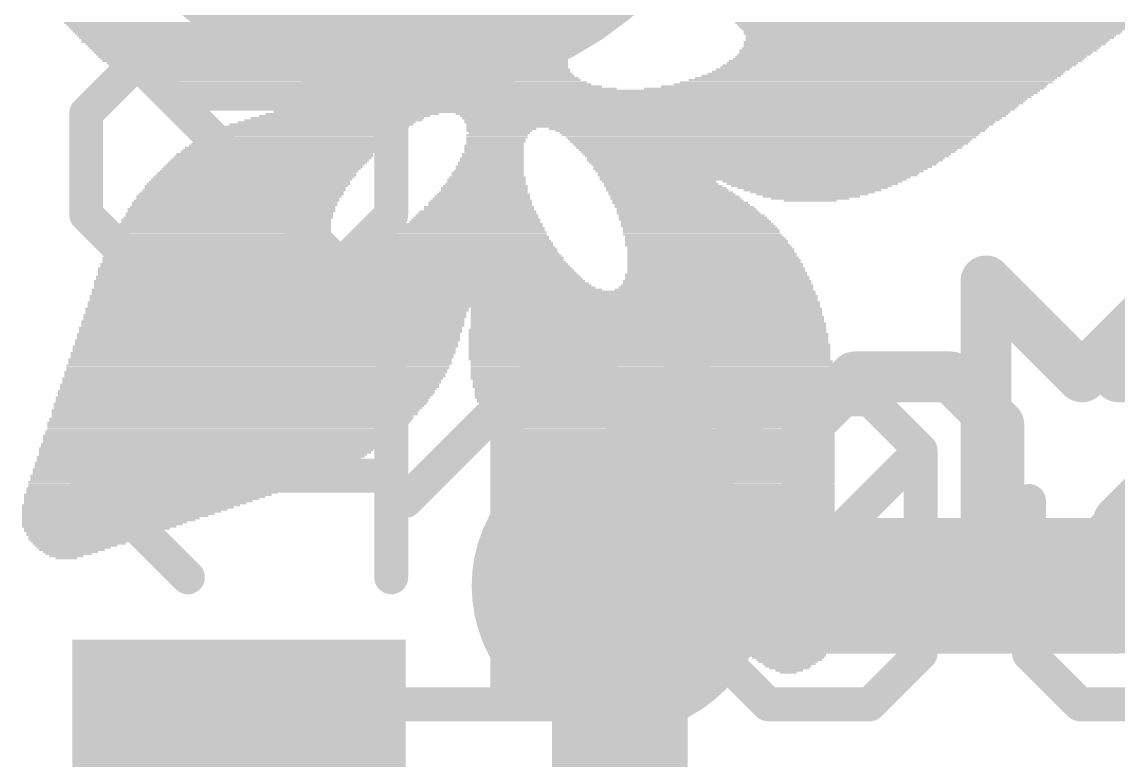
# Model space of a CAD drawing. Extents: x -2.3 to 25.5, y -0.1 to 17.9.
# Drawn here: x 4.937 to 8.226, y 13.472 to 15.688 of the extents above; entities that cross this region are included whole.
import ezdxf

# ---------------------------------------------------------------- set-up
doc = ezdxf.new("R2010")
doc.units = 0
for name, color, linetype in [('1', 12, 'CONTINUOUS'), ('16', 5, 'CONTINUOUS'), ('18', 110, 'CONTINUOUS'), ('21', 40, 'CONTINUOUS'), ('22', 6, 'CONTINUOUS'), ('27', 4, 'CONTINUOUS')]:
    doc.layers.add(name, color=color, linetype=linetype)

# ---------------------------------------------------------------- blocks, each defined once
blk = doc.blocks.new('RECT')
blk.add_solid([(-0.5, -0.5), (0.5, -0.5), (-0.5, 0.5), (0.5, 0.5)])
blk = doc.blocks.new('ROUNDV')
at = {"const_width": 0.5}
blk.add_lwpolyline([(0, -0.25, 1), (0, 0.25, 1), (0, -0.25)], format="xyb", dxfattribs=at)

msp = doc.modelspace()

# ---------------------------------------------------------------- linework, layer by layer
at = {"layer": '1'}
for points, const_width in [([(8.9891, 14.7574), (8.2271, 13.9954)], 0.4064), ([(7.178, 12.192), (9.21, 14.224)], 0.254), ([(8.2271, 13.9954), (6.731, 13.9954)], 0.4064)]:
    msp.add_lwpolyline(points, dxfattribs=dict(at, const_width=const_width))
at = {"layer": '1', "const_width": 0.2032}
for points in [[(6.731, 14.097, 1), (6.731, 13.8938)], [(8.2271, 13.8938, 1), (8.2271, 14.097)], [(8.1552, 14.0672, 1), (8.2989, 13.9236)]]:
    msp.add_lwpolyline(points, format="xyb", dxfattribs=at)
at = {"layer": '16', "const_width": 0.4064}
msp.add_lwpolyline([(6.731, 13.9954), (6.731, 12.192)], dxfattribs=at)
at = {"layer": '16', "const_width": 0.2032}
msp.add_lwpolyline([(6.8326, 13.9954, 1), (6.6294, 13.9954)], format="xyb", dxfattribs=at)
at = {"layer": '21', "const_width": 0.0762}
for points in [[(7.8565, 14.9375, 1), (7.8026, 14.8836)], [(7.8676, 14.9105, 1), (7.7914, 14.9105)], [(8.0907, 14.6494, 1), (8.1446, 14.5955)], [(8.0907, 14.5955, 1), (8.1446, 14.6494)], [(7.7914, 14.0462, 1), (7.8676, 14.0462)]]:
    msp.add_lwpolyline(points, format="xyb", dxfattribs=at)
at = {"layer": '21', "const_width": 0.1524}
for points in [[(7.8295, 14.0462), (7.8295, 14.9105)], [(7.8295, 14.9105), (8.1176, 14.6224)], [(8.1176, 14.6224), (8.4058, 14.9105)]]:
    msp.add_lwpolyline(points, dxfattribs=at)
at = {"layer": '22'}
for points, const_width in [([(6.096, 15.612, 1), (6.096, 17.408, 1), (6.096, 15.612)], 0.3048), ([(6.5006, 14.6605, 1), (6.5006, 14.5843)], 0.0762), ([(6.6716, 14.6494, 1), (6.6177, 14.5955)], 0.0762), ([(6.6446, 14.5843, 1), (6.6446, 14.6605)], 0.0762), ([(6.9708, 14.6224, 1), (6.8946, 14.6224)], 0.0762), ([(7.4361, 14.6605, 1), (7.4361, 14.5843)], 0.0762), ([(7.463, 14.5955, 1), (7.4091, 14.6494)], 0.0762), ([(7.7511, 14.6494, 1), (7.6973, 14.5955)], 0.0762), ([(7.7242, 14.5843, 1), (7.7242, 14.6605)], 0.0762), ([(8.2275, 14.6605, 1), (8.2275, 14.5843)], 0.0762), ([(7.3301, 14.4784, 1), (7.2539, 14.4784)], 0.0762), ([(7.2651, 14.5053, 1), (7.319, 14.4514)], 0.0762), ([(7.9064, 14.4784, 1), (7.8302, 14.4784)], 0.0762), ([(7.8413, 14.4514, 1), (7.8952, 14.5053)], 0.0762), ([(6.9058, 14.3074, 1), (6.9597, 14.3613)], 0.0762), ([(7.319, 14.2172, 1), (7.2651, 14.1633)], 0.0762), ([(7.8952, 14.1633, 1), (7.8413, 14.2172)], 0.0762), ([(8.2545, 14.2172, 1), (8.2006, 14.1633)], 0.0762), ([(8.2006, 14.2172, 1), (8.2545, 14.1633)], 0.0762), ([(7.2539, 14.1903, 1), (7.3301, 14.1903)], 0.0762), ([(7.8302, 14.1903, 1), (7.9064, 14.1903)], 0.0762), ([(7.4361, 14.0843, 1), (7.4361, 14.0081)], 0.0762), ([(7.4091, 14.0193, 1), (7.463, 14.0731)], 0.0762), ([(7.6973, 14.0731, 1), (7.7511, 14.0193)], 0.0762), ([(7.7242, 14.0081, 1), (7.7242, 14.0843)], 0.0762), ([(6.8946, 14.0462, 1), (6.9708, 14.0462)], 0.0762)]:
    msp.add_lwpolyline(points, format="xyb", dxfattribs=dict(at, const_width=const_width))
at = {"layer": '22', "const_width": 0.1524}
for points in [[(6.6446, 14.6224), (6.5006, 14.6224)], [(6.9327, 14.3343), (6.6446, 14.6224)], [(6.9327, 14.0462), (6.9327, 14.6224)], [(7.292, 14.4784), (7.4361, 14.6224)], [(7.4361, 14.6224), (7.7242, 14.6224)], [(7.7242, 14.6224), (7.8683, 14.4784)], [(8.6597, 14.6224), (8.2275, 14.6224)], [(7.292, 14.1903), (7.292, 14.4784)], [(7.8683, 14.4784), (7.8683, 14.1903)], [(8.2275, 14.1903), (8.3716, 14.3343)], [(7.4361, 14.0462), (7.292, 14.1903)], [(7.8683, 14.1903), (7.7242, 14.0462)], [(8.3716, 14.0462), (8.2275, 14.1903)], [(7.7242, 14.0462), (7.4361, 14.0462)]]:
    msp.add_lwpolyline(points, dxfattribs=at)
at = {"layer": '27', "const_width": 0.1016}
for points in [[(5.13, 15.4139), (5.2826, 15.5664)], [(5.2826, 15.5664), (5.8927, 15.5664)], [(5.8927, 14.9563), (5.2826, 15.5664)], [(5.8927, 15.5664), (6.0452, 15.4139)], [(5.13, 15.1088), (5.13, 15.4139)], [(6.0452, 15.4139), (6.0452, 15.1088)], [(5.2826, 14.9563), (5.13, 15.1088)], [(6.0452, 15.1088), (5.8927, 14.9563)], [(5.8927, 14.9563), (5.2826, 14.9563)], [(6.0452, 14.0208), (6.0452, 14.6309)], [(6.0877, 14.2499), (6.3928, 14.555)], [(6.3928, 14.555), (6.3928, 13.6398)], [(7.0232, 14.4024), (7.1758, 14.555)], [(7.1758, 14.555), (7.4808, 14.555)], [(7.4808, 14.555), (7.6334, 14.4024)], [(7.0232, 13.7923), (7.0232, 14.4024)], [(7.0232, 13.7923), (7.6334, 14.4024)], [(7.6334, 14.4024), (7.6334, 13.7923)], [(5.4351, 14.0208), (5.13, 14.3259)], [(5.13, 14.3259), (6.0452, 14.3259)], [(7.9588, 14.2499), (7.9588, 13.7923)], [(7.1758, 13.6398), (7.0232, 13.7923)], [(7.6334, 13.7923), (7.4808, 13.6398)], [(7.9588, 13.7923), (8.1113, 13.6398)], [(6.0877, 13.6398), (6.6978, 13.6398)], [(7.4808, 13.6398), (7.1758, 13.6398)], [(8.1113, 13.6398), (8.5689, 13.6398)]]:
    msp.add_lwpolyline(points, dxfattribs=at)
at = {"layer": '27', "const_width": 0.0508}
for points in [[(5.2826, 15.5918, 1), (5.2826, 15.541)], [(5.3005, 15.5844, 1), (5.2646, 15.5485)], [(5.3005, 15.5485, 1), (5.2646, 15.5844)], [(5.9106, 15.5844, 1), (5.8747, 15.5485)], [(5.8927, 15.541, 1), (5.8927, 15.5918)], [(5.1554, 15.4139, 1), (5.1046, 15.4139)], [(6.0706, 15.4139, 1), (6.0198, 15.4139)], [(5.1121, 15.4319, 1), (5.148, 15.3959)], [(6.0272, 15.3959, 1), (6.0632, 15.4319)], [(5.1046, 15.1088, 1), (5.1554, 15.1088)], [(5.148, 15.1268, 1), (5.1121, 15.0909)], [(6.0198, 15.1088, 1), (6.0706, 15.1088)], [(6.0632, 15.0909, 1), (6.0272, 15.1268)], [(5.2826, 14.9817, 1), (5.2826, 14.9309)], [(5.2646, 14.9384, 1), (5.3005, 14.9743)], [(5.8747, 14.9743, 1), (5.9106, 14.9384)], [(5.8747, 14.9384, 1), (5.9106, 14.9743)], [(5.8927, 14.9309, 1), (5.8927, 14.9817)], [(6.0706, 14.6309, 1), (6.0198, 14.6309)], [(6.4182, 14.555, 1), (6.3674, 14.555)], [(6.4107, 14.537, 1), (6.3748, 14.5729)], [(7.1758, 14.5804, 1), (7.1758, 14.5296)], [(7.1937, 14.537, 1), (7.1578, 14.5729)], [(7.4988, 14.5729, 1), (7.4629, 14.537)], [(7.4808, 14.5296, 1), (7.4808, 14.5804)], [(7.0486, 14.4024, 1), (6.9978, 14.4024)], [(7.0053, 14.4204, 1), (7.0412, 14.3845)], [(7.6588, 14.4024, 1), (7.608, 14.4024)], [(7.6513, 14.3845, 1), (7.6154, 14.4204)], [(7.6154, 14.3845, 1), (7.6513, 14.4204)], [(5.13, 14.3513, 1), (5.13, 14.3005)], [(5.148, 14.3438, 1), (5.1121, 14.3079)], [(6.0452, 14.3005, 1), (6.0452, 14.3513)], [(6.0698, 14.2679, 1), (6.1057, 14.232)], [(7.9842, 14.2499, 1), (7.9334, 14.2499)], [(5.4171, 14.0028, 1), (5.453, 14.0388)], [(6.0198, 14.0208, 1), (6.0706, 14.0208)], [(6.9978, 13.7923, 1), (7.0486, 13.7923)], [(7.0412, 13.8103, 1), (7.0053, 13.7744)], [(7.0053, 13.8103, 1), (7.0412, 13.7744)], [(7.608, 13.7923, 1), (7.6588, 13.7923)], [(7.6513, 13.7744, 1), (7.6154, 13.8103)], [(7.9767, 13.8103, 1), (7.9408, 13.7744)], [(7.9334, 13.7923, 1), (7.9842, 13.7923)], [(6.0877, 13.6652, 1), (6.0877, 13.6144)], [(6.6978, 13.6144, 1), (6.6978, 13.6652)], [(7.1758, 13.6652, 1), (7.1758, 13.6144)], [(7.1578, 13.6218, 1), (7.1937, 13.6578)], [(7.4629, 13.6578, 1), (7.4988, 13.6218)], [(7.4808, 13.6144, 1), (7.4808, 13.6652)], [(8.1113, 13.6652, 1), (8.1113, 13.6144)], [(8.0933, 13.6218, 1), (8.1292, 13.6578)], [(6.3674, 13.6398, 1), (6.4182, 13.6398)]]:
    msp.add_lwpolyline(points, format="xyb", dxfattribs=at)

# ---------------------------------------------------------------- block references
at = {"layer": '1', "xscale": 1.075, "rotation": 270}
msp.add_blockref('RECT', (5.588, 13.296), dxfattribs=at)
at = {"layer": '18', "xscale": 0.889, "yscale": 0.889}
msp.add_blockref('ROUNDV', (6.731, 13.9954), dxfattribs=at)
msp.add_blockref('ROUNDV', (6.731, 13.9954), dxfattribs=at)
at = {"layer": '21'}
for p, xscale, yscale in [((5.461, 15.6845), 0.7938, 0.0064), ((5.4706, 15.6782), 0.8001, 0.0063), ((5.4769, 15.6718), 0.8001, 0.0064), ((5.4864, 15.6654), 0.8064, 0.0063), ((5.4959, 15.6591), 0.8128, 0.0064), ((5.5023, 15.6528), 0.8128, 0.0063), ((6.4643, 15.6845), 0.5016, 0.0064), ((6.4516, 15.6718), 0.4636, 0.0064), ((6.458, 15.6782), 0.4763, 0.0063), ((6.4453, 15.6654), 0.4381, 0.0063), ((6.4421, 15.6591), 0.4318, 0.0064), ((6.4358, 15.6528), 0.4191, 0.0063), ((7.674, 15.6845), 1.1938, 0.0064), ((7.674, 15.6782), 1.1811, 0.0063), ((7.674, 15.6718), 1.1684, 0.0064), ((7.6708, 15.6654), 1.1494, 0.0063), ((7.6708, 15.6591), 1.1366, 0.0064), ((7.6677, 15.6528), 1.1303, 0.0063), ((5.5118, 15.6464), 0.8192, 0.0064), ((5.5213, 15.6401), 0.8255, 0.0063), ((5.5372, 15.6274), 0.8446, 0.0063), ((5.5309, 15.6337), 0.8319, 0.0064), ((5.5499, 15.621), 0.8446, 0.0064), ((6.4294, 15.6464), 0.4064, 0.0064), ((6.4262, 15.6401), 0.4, 0.0063), ((6.4167, 15.6274), 0.381, 0.0063), ((6.4135, 15.621), 0.3746, 0.0064), ((6.4199, 15.6337), 0.3873, 0.0064), ((7.6486, 15.6274), 1.0922, 0.0063), ((7.6454, 15.621), 1.0858, 0.0064), ((7.6613, 15.6401), 1.1049, 0.0063), ((7.6549, 15.6337), 1.0922, 0.0064), ((7.6645, 15.6464), 1.1113, 0.0064), ((5.5626, 15.6147), 0.8572, 0.0063), ((5.5721, 15.6083), 0.8636, 0.0064), ((5.5849, 15.602), 0.8763, 0.0063), ((5.5975, 15.5956), 0.889, 0.0064), ((5.6166, 15.5893), 0.9144, 0.0063), ((6.3849, 15.5893), 0.3937, 0.0063), ((6.3944, 15.5956), 0.3747, 0.0064), ((6.4008, 15.602), 0.3746, 0.0063), ((6.4072, 15.6147), 0.3747, 0.0063), ((6.404, 15.6083), 0.3683, 0.0064), ((7.6137, 15.5893), 1.0605, 0.0063), ((7.62, 15.5956), 1.0604, 0.0064), ((7.6264, 15.602), 1.0731, 0.0063), ((7.6327, 15.6083), 1.0732, 0.0064), ((7.6391, 15.6147), 1.0731, 0.0063), ((5.6356, 15.5829), 0.9398, 0.0064), ((5.8738, 15.5766), 1.4033, 0.0063), ((5.8769, 15.5702), 1.397, 0.0064), ((5.8833, 15.5639), 1.3843, 0.0063), ((5.8864, 15.5575), 1.3779, 0.0064), ((6.3722, 15.5829), 0.4064, 0.0064), ((7.5692, 15.5575), 1.0604, 0.0064), ((7.5788, 15.5639), 1.0541, 0.0063), ((7.5883, 15.5702), 1.0605, 0.0064), ((7.5978, 15.5766), 1.0541, 0.0063), ((7.6042, 15.5829), 1.0541, 0.0064), ((5.8896, 15.5512), 1.3716, 0.0063), ((5.896, 15.5448), 1.3716, 0.0064), ((5.9024, 15.5385), 1.3589, 0.0063), ((5.9087, 15.5321), 1.3589, 0.0064), ((5.9182, 15.5258), 1.3526, 0.0063), ((7.5152, 15.5258), 1.0795, 0.0063), ((7.5279, 15.5321), 1.0668, 0.0064), ((7.5375, 15.5385), 1.0605, 0.0063), ((7.5502, 15.5448), 1.0605, 0.0064), ((7.5597, 15.5512), 1.0541, 0.0063), ((5.9278, 15.5194), 1.3589, 0.0064), ((5.9373, 15.5131), 1.3525, 0.0063), ((5.95, 15.5067), 1.3653, 0.0064), ((5.9627, 15.5004), 1.3653, 0.0063), ((5.9849, 15.494), 1.3843, 0.0064), ((7.4327, 15.494), 1.1557, 0.0064), ((7.4549, 15.5004), 1.124, 0.0063), ((7.4708, 15.5067), 1.1176, 0.0064), ((7.4867, 15.5131), 1.0985, 0.0063), ((7.4994, 15.5194), 1.0859, 0.0064), ((6.0103, 15.4877), 1.4224, 0.0063), ((6.6548, 15.4813), 2.6734, 0.0064), ((6.6548, 15.475), 2.6606, 0.0063), ((6.658, 15.4686), 2.6289, 0.0064), ((6.6612, 15.4623), 2.6099, 0.0063), ((6.6612, 15.4559), 2.5845, 0.0064), ((7.4041, 15.4877), 1.2002, 0.0063), ((6.6675, 15.4496), 2.559, 0.0063), ((6.6739, 15.4432), 2.5337, 0.0064), ((6.6771, 15.4369), 2.5019, 0.0063), ((6.6866, 15.4305), 2.4701, 0.0064), ((6.7025, 15.4242), 2.4257, 0.0063), ((5.8706, 15.3924), 0.5334, 0.0064), ((5.8833, 15.3988), 0.5207, 0.0063), ((5.9055, 15.4051), 0.5144, 0.0064), ((5.9278, 15.4115), 0.5207, 0.0063), ((6.7977, 15.4178), 2.2098, 0.0064), ((7.0676, 15.4115), 1.6573, 0.0063), ((7.0708, 15.4051), 1.6383, 0.0064), ((7.0676, 15.3988), 1.6193, 0.0063), ((7.0676, 15.3924), 1.6065, 0.0064), ((5.7976, 15.3607), 0.5651, 0.0063), ((5.8071, 15.367), 0.5588, 0.0064), ((5.823, 15.3734), 0.5525, 0.0063), ((5.8357, 15.3797), 0.5525, 0.0064), ((5.8515, 15.3861), 0.5334, 0.0063), ((7.0612, 15.3861), 1.5938, 0.0063), ((7.0612, 15.3797), 1.5812, 0.0064), ((7.0549, 15.3734), 1.5685, 0.0063), ((6.3754, 15.367), 0.2096, 0.0064), ((6.3691, 15.3607), 0.1969, 0.0063), ((7.1755, 15.367), 1.3144, 0.0064), ((7.1819, 15.3607), 1.2891, 0.0063), ((5.7468, 15.3289), 0.5779, 0.0064), ((5.7531, 15.3353), 0.5778, 0.0063), ((5.7658, 15.3416), 0.5778, 0.0064), ((5.7754, 15.348), 0.5715, 0.0063), ((5.7849, 15.3543), 0.5651, 0.0064), ((6.3627, 15.348), 0.1842, 0.0063), ((6.3627, 15.3416), 0.1842, 0.0064), ((6.3595, 15.3353), 0.1778, 0.0063), ((6.3595, 15.3289), 0.1778, 0.0064), ((6.3691, 15.3543), 0.1841, 0.0064), ((7.1819, 15.3543), 1.2637, 0.0064), ((7.1819, 15.348), 1.2509, 0.0063), ((7.1851, 15.3416), 1.2319, 0.0064), ((7.1819, 15.3353), 1.2129, 0.0063), ((7.1819, 15.3289), 1.2001, 0.0064), ((5.6959, 15.2908), 0.5905, 0.0064), ((5.7087, 15.2972), 0.5905, 0.0063), ((5.7118, 15.3035), 0.5842, 0.0064), ((5.7214, 15.3099), 0.5905, 0.0063), ((5.7309, 15.3162), 0.5842, 0.0064), ((5.7372, 15.3226), 0.5842, 0.0063), ((6.35, 15.2908), 0.1842, 0.0064), ((6.3532, 15.3162), 0.1778, 0.0064), ((6.3532, 15.3099), 0.1778, 0.0063), ((6.3532, 15.3035), 0.1778, 0.0064), ((6.3532, 15.2972), 0.1778, 0.0063), ((6.3563, 15.3226), 0.1715, 0.0063), ((7.1819, 15.3226), 1.1875, 0.0063), ((7.1787, 15.3162), 1.1684, 0.0064), ((7.1787, 15.3099), 1.1557, 0.0063), ((7.1755, 15.3035), 1.1366, 0.0064), ((7.1755, 15.2972), 1.124, 0.0063), ((7.1724, 15.2908), 1.1049, 0.0064), ((5.6673, 15.2591), 0.5969, 0.0063), ((5.6738, 15.2654), 0.5969, 0.0064), ((5.6801, 15.2718), 0.5969, 0.0063), ((5.6865, 15.2781), 0.5969, 0.0064), ((5.6928, 15.2845), 0.5969, 0.0063), ((6.3437, 15.2654), 0.1969, 0.0064), ((6.3437, 15.2591), 0.1969, 0.0063), ((6.3468, 15.2781), 0.1905, 0.0064), ((6.3468, 15.2718), 0.1905, 0.0063), ((6.35, 15.2845), 0.1842, 0.0063), ((7.1723, 15.2845), 1.0922, 0.0063), ((7.1692, 15.2781), 1.0731, 0.0064), ((7.166, 15.2718), 1.0668, 0.0063), ((7.1628, 15.2654), 1.0478, 0.0064), ((7.1628, 15.2591), 1.035, 0.0063), ((5.6388, 15.2273), 0.6032, 0.0064), ((5.642, 15.2337), 0.5969, 0.0063), ((5.6484, 15.24), 0.5969, 0.0064), ((5.6547, 15.2464), 0.5969, 0.0063), ((5.6611, 15.2527), 0.5969, 0.0064), ((6.3342, 15.2337), 0.2159, 0.0063), ((6.3342, 15.2273), 0.2159, 0.0064), ((6.3373, 15.24), 0.2096, 0.0064), ((6.3405, 15.2527), 0.2032, 0.0064), ((6.3405, 15.2464), 0.2032, 0.0063), ((7.1596, 15.2527), 1.016, 0.0064), ((7.1533, 15.2464), 1.0033, 0.0063), ((7.1501, 15.24), 0.9842, 0.0064), ((7.1469, 15.2337), 0.9652, 0.0063), ((7.1438, 15.2273), 0.9589, 0.0064), ((5.6102, 15.1956), 0.6096, 0.0063), ((5.6166, 15.2019), 0.6096, 0.0064), ((5.6198, 15.2083), 0.6033, 0.0063), ((5.6261, 15.2146), 0.6032, 0.0064), ((5.6325, 15.221), 0.6033, 0.0063), ((6.3278, 15.1956), 0.254, 0.0063), ((6.3277, 15.2019), 0.2413, 0.0064), ((6.331, 15.2146), 0.2349, 0.0064), ((6.331, 15.2083), 0.2349, 0.0063), ((6.3341, 15.221), 0.2286, 0.0063), ((7.1374, 15.221), 0.9334, 0.0063), ((7.1311, 15.2146), 0.9207, 0.0064), ((6.8485, 15.2083), 0.3429, 0.0063), ((6.8548, 15.2019), 0.3429, 0.0064), ((6.8612, 15.1956), 0.3556, 0.0063), ((7.3089, 15.2083), 0.5397, 0.0063), ((7.3089, 15.2019), 0.5143, 0.0064), ((7.3057, 15.1956), 0.4826, 0.0063), ((5.588, 15.1638), 0.616, 0.0064), ((5.5944, 15.1702), 0.6159, 0.0063), ((5.5975, 15.1765), 0.6096, 0.0064), ((5.6039, 15.1829), 0.6096, 0.0063), ((5.6071, 15.1892), 0.6033, 0.0064), ((6.3182, 15.1638), 0.2857, 0.0064), ((6.3214, 15.1702), 0.2794, 0.0063), ((6.3215, 15.1765), 0.2667, 0.0064), ((6.3246, 15.1892), 0.2604, 0.0064), ((6.3246, 15.1829), 0.2604, 0.0063), ((6.8707, 15.1892), 0.362, 0.0064), ((6.8739, 15.1829), 0.3683, 0.0063), ((6.8834, 15.1765), 0.3746, 0.0064), ((6.8866, 15.1702), 0.381, 0.0063), ((6.8961, 15.1638), 0.3874, 0.0064), ((7.3089, 15.1892), 0.4509, 0.0064), ((7.3089, 15.1829), 0.4127, 0.0063), ((7.3089, 15.1765), 0.3747, 0.0064), ((7.3089, 15.1702), 0.3365, 0.0063), ((7.3056, 15.1638), 0.2921, 0.0064), ((5.569, 15.1321), 0.6159, 0.0063), ((5.5753, 15.1448), 0.616, 0.0063), ((5.5753, 15.1384), 0.616, 0.0064), ((5.5817, 15.1511), 0.6159, 0.0064), ((5.5848, 15.1575), 0.6096, 0.0063), ((6.3087, 15.1321), 0.3302, 0.0063), ((6.3119, 15.1448), 0.3112, 0.0063), ((6.3119, 15.1384), 0.3112, 0.0064), ((6.3151, 15.1511), 0.3048, 0.0064), ((6.3151, 15.1575), 0.2921, 0.0063), ((6.8993, 15.1575), 0.3937, 0.0063), ((6.9057, 15.1511), 0.3937, 0.0064), ((6.912, 15.1448), 0.4064, 0.0063), ((6.9183, 15.1384), 0.4064, 0.0064), ((6.9247, 15.1321), 0.4191, 0.0063), ((7.3025, 15.1575), 0.235, 0.0063), ((7.3025, 15.1511), 0.1588, 0.0064), ((5.5499, 15.094), 0.6286, 0.0063), ((5.5563, 15.1003), 0.6287, 0.0064), ((5.5595, 15.113), 0.6223, 0.0064), ((5.5595, 15.1067), 0.6223, 0.0063), ((5.5658, 15.1257), 0.6223, 0.0064), ((5.5658, 15.1194), 0.6223, 0.0063), ((6.2992, 15.094), 0.3874, 0.0063), ((6.2992, 15.1003), 0.3746, 0.0064), ((6.3024, 15.1067), 0.3683, 0.0063), ((6.3024, 15.113), 0.3556, 0.0064), ((6.3056, 15.1194), 0.3493, 0.0063), ((6.3087, 15.1257), 0.3302, 0.0064), ((6.931, 15.1257), 0.4191, 0.0064), ((6.9342, 15.1194), 0.4254, 0.0063), ((6.9374, 15.113), 0.4318, 0.0064), ((6.9469, 15.1067), 0.4382, 0.0063), ((6.9533, 15.094), 0.4509, 0.0063), ((6.9501, 15.1003), 0.4445, 0.0064), ((5.5436, 15.0686), 0.6413, 0.0063), ((5.5436, 15.0622), 0.6413, 0.0064), ((5.5467, 15.0813), 0.635, 0.0063), ((5.5467, 15.0749), 0.635, 0.0064), ((5.5499, 15.0876), 0.6286, 0.0064), ((6.2834, 15.0622), 0.4445, 0.0064), ((6.2897, 15.0686), 0.4318, 0.0063), ((6.2896, 15.0749), 0.4191, 0.0064), ((6.2929, 15.0813), 0.4127, 0.0063), ((6.2961, 15.0876), 0.3937, 0.0064), ((6.9596, 15.0876), 0.4508, 0.0064), ((6.9628, 15.0813), 0.4572, 0.0063), ((6.966, 15.0749), 0.4635, 0.0064), ((6.9723, 15.0686), 0.4636, 0.0063), ((6.9755, 15.0622), 0.4699, 0.0064), ((5.534, 15.0368), 0.6604, 0.0064), ((5.5372, 15.0305), 0.6668, 0.0063), ((5.5372, 15.0495), 0.654, 0.0064), ((5.5372, 15.0432), 0.654, 0.0063), ((5.5404, 15.0559), 0.6477, 0.0063), ((6.2675, 15.0305), 0.5143, 0.0063), ((6.2707, 15.0368), 0.4953, 0.0064), ((6.277, 15.0432), 0.4826, 0.0063), ((6.277, 15.0495), 0.4699, 0.0064), ((6.2833, 15.0559), 0.4572, 0.0063), ((6.9787, 15.0495), 0.4763, 0.0064), ((6.9755, 15.0559), 0.4699, 0.0063), ((6.985, 15.0432), 0.4762, 0.0063), ((6.9882, 15.0368), 0.4826, 0.0064), ((6.9914, 15.0305), 0.4889, 0.0063), ((5.5467, 15.0051), 0.7112, 0.0063), ((5.8674, 14.9987), 1.3526, 0.0064), ((5.5372, 15.0178), 0.6794, 0.0063), ((5.5436, 15.0114), 0.6921, 0.0064), ((5.5404, 15.0241), 0.6731, 0.0064), ((6.242, 15.0051), 0.6033, 0.0063), ((6.2515, 15.0114), 0.5715, 0.0064), ((6.258, 15.0178), 0.5461, 0.0063), ((6.2643, 15.0241), 0.5334, 0.0064), ((6.9914, 15.0241), 0.4889, 0.0064), ((6.9946, 15.0178), 0.4953, 0.0063), ((7.0009, 15.0114), 0.4953, 0.0064), ((7.0041, 15.0051), 0.5017, 0.0063), ((7.0041, 14.9987), 0.5017, 0.0064), ((5.8706, 14.9797), 1.3843, 0.0063), ((5.8706, 14.9733), 1.3843, 0.0064), ((5.8738, 14.967), 1.3907, 0.0063), ((5.8674, 14.9924), 1.3652, 0.0063), ((5.8706, 14.986), 1.3716, 0.0064), ((7.0072, 14.9924), 0.508, 0.0063), ((7.0072, 14.986), 0.508, 0.0064), ((7.0104, 14.9797), 0.5144, 0.0063), ((7.0136, 14.9733), 0.5207, 0.0064), ((7.0136, 14.967), 0.5207, 0.0063), ((5.8769, 14.9479), 1.4224, 0.0064), ((5.8801, 14.9416), 1.4288, 0.0063), ((5.8864, 14.9289), 1.4415, 0.0063), ((5.8833, 14.9352), 1.4351, 0.0064), ((5.8769, 14.9543), 1.4097, 0.0063), ((5.8738, 14.9606), 1.4033, 0.0064), ((7.02, 14.9289), 0.5461, 0.0063), ((7.0168, 14.9606), 0.5271, 0.0064), ((7.0168, 14.9543), 0.5271, 0.0063), ((7.0199, 14.9479), 0.5334, 0.0064), ((7.0199, 14.9416), 0.5334, 0.0063), ((7.0231, 14.9352), 0.5398, 0.0064), ((5.8896, 14.9098), 1.4732, 0.0064), ((5.896, 14.9035), 1.4859, 0.0063), ((5.8992, 14.8971), 1.4923, 0.0064), ((5.8864, 14.9225), 1.4541, 0.0064), ((5.8897, 14.9162), 1.4605, 0.0063), ((7.0231, 14.8971), 0.5778, 0.0064), ((7.0231, 14.9098), 0.5652, 0.0064), ((7.0231, 14.9035), 0.5652, 0.0063), ((7.0231, 14.9225), 0.5524, 0.0064), ((7.0231, 14.9162), 0.5524, 0.0063), ((6.2325, 14.8654), 2.1844, 0.0063), ((5.9119, 14.8844), 1.5303, 0.0064), ((6.2326, 14.878), 2.1717, 0.0063), ((6.2326, 14.8717), 2.1717, 0.0064), ((5.9055, 14.8908), 1.505, 0.0063), ((7.0136, 14.8844), 0.5969, 0.0064), ((7.0199, 14.8908), 0.5842, 0.0063), ((6.2326, 14.8463), 2.1971, 0.0064), ((6.2326, 14.8399), 2.1971, 0.0063), ((6.2326, 14.8336), 2.1971, 0.0064), ((6.2325, 14.859), 2.1844, 0.0064), ((6.2325, 14.8527), 2.1844, 0.0063), ((5.6959, 14.8082), 1.1493, 0.0064), ((5.6959, 14.8018), 1.1493, 0.0063), ((5.7023, 14.8273), 1.1494, 0.0063), ((5.7023, 14.8209), 1.1494, 0.0064), ((5.6991, 14.8146), 1.143, 0.0063), ((6.8104, 14.8273), 1.0541, 0.0063), ((6.8104, 14.8209), 1.0541, 0.0064), ((6.8104, 14.8146), 1.0541, 0.0063), ((6.8104, 14.8082), 1.0541, 0.0064), ((6.8136, 14.8018), 1.0605, 0.0063), ((5.6833, 14.7701), 1.1493, 0.0064), ((5.6896, 14.7892), 1.1494, 0.0063), ((5.6896, 14.7828), 1.1494, 0.0064), ((5.6896, 14.7765), 1.1494, 0.0063), ((5.6928, 14.7955), 1.143, 0.0064), ((6.8167, 14.7828), 1.0668, 0.0064), ((6.8167, 14.7765), 1.0668, 0.0063), ((6.8167, 14.7701), 1.0668, 0.0064), ((6.8136, 14.7955), 1.0605, 0.0064), ((6.8136, 14.7892), 1.0605, 0.0063), ((5.6738, 14.732), 1.1557, 0.0064), ((5.6769, 14.7511), 1.1494, 0.0063), ((5.6769, 14.7447), 1.1494, 0.0064), ((5.6769, 14.7384), 1.1494, 0.0063), ((5.6833, 14.7637), 1.1493, 0.0063), ((5.6833, 14.7574), 1.1493, 0.0064), ((6.8136, 14.7637), 1.0731, 0.0063), ((6.8136, 14.7574), 1.0731, 0.0064), ((6.8168, 14.7511), 1.0795, 0.0063), ((6.8168, 14.7447), 1.0795, 0.0064), ((6.8168, 14.7384), 1.0795, 0.0063), ((6.8168, 14.732), 1.0795, 0.0064), ((5.6673, 14.713), 1.1557, 0.0063), ((5.6642, 14.7066), 1.1494, 0.0064), ((5.6642, 14.7003), 1.1494, 0.0063), ((5.6706, 14.7256), 1.1493, 0.0063), ((5.6706, 14.7193), 1.1493, 0.0064), ((6.8199, 14.7193), 1.0858, 0.0064), ((6.8199, 14.713), 1.0858, 0.0063), ((6.8199, 14.7066), 1.0858, 0.0064), ((6.8199, 14.7003), 1.0858, 0.0063), ((6.8168, 14.7256), 1.0795, 0.0063), ((5.6515, 14.6749), 1.1494, 0.0063), ((5.6515, 14.6685), 1.1494, 0.0064), ((5.6579, 14.6875), 1.1493, 0.0063), ((5.6579, 14.6812), 1.1493, 0.0064), ((5.6611, 14.6939), 1.1557, 0.0064), ((6.8199, 14.6939), 1.0858, 0.0064), ((6.8199, 14.6875), 1.0858, 0.0063), ((6.8199, 14.6812), 1.0858, 0.0064), ((6.8199, 14.6749), 1.0858, 0.0063), ((6.8262, 14.6685), 1.0859, 0.0064), ((5.6388, 14.6368), 1.1494, 0.0063), ((5.6452, 14.6558), 1.1493, 0.0064), ((5.6452, 14.6494), 1.1493, 0.0063), ((5.642, 14.6431), 1.143, 0.0064), ((5.6515, 14.6622), 1.1494, 0.0063), ((6.8262, 14.6622), 1.0859, 0.0063), ((6.8262, 14.6558), 1.0859, 0.0064), ((6.8262, 14.6494), 1.0859, 0.0063), ((6.8262, 14.6431), 1.0859, 0.0064), ((6.8262, 14.6368), 1.0859, 0.0063), ((5.6293, 14.6177), 1.143, 0.0064), ((5.6261, 14.6113), 1.1366, 0.0063), ((5.6261, 14.605), 1.1366, 0.0064), ((5.6356, 14.6304), 1.143, 0.0064), ((5.6356, 14.6241), 1.143, 0.0063), ((6.8262, 14.6304), 1.0859, 0.0064), ((6.8262, 14.6241), 1.0859, 0.0063), ((6.8262, 14.6177), 1.0859, 0.0064), ((6.8295, 14.6113), 1.0795, 0.0063), ((6.8295, 14.605), 1.0795, 0.0064), ((5.6103, 14.5796), 1.1303, 0.0064), ((5.6103, 14.5732), 1.1303, 0.0063), ((5.6071, 14.5669), 1.1239, 0.0064), ((5.6198, 14.5987), 1.1367, 0.0063), ((5.6198, 14.5923), 1.1367, 0.0064), ((5.6166, 14.586), 1.1303, 0.0063), ((6.8326, 14.5987), 1.0858, 0.0063), ((6.8326, 14.5923), 1.0858, 0.0064), ((6.8357, 14.586), 1.0795, 0.0063), ((6.8357, 14.5796), 1.0795, 0.0064), ((6.8357, 14.5732), 1.0795, 0.0063), ((6.8357, 14.5669), 1.0795, 0.0064), ((5.5912, 14.5415), 1.1176, 0.0064), ((5.588, 14.5352), 1.1112, 0.0063), ((5.6007, 14.5606), 1.124, 0.0063), ((5.5975, 14.5542), 1.1176, 0.0064), ((5.5975, 14.5479), 1.1176, 0.0063), ((6.8357, 14.5606), 1.0795, 0.0063), ((6.839, 14.5542), 1.0731, 0.0064), ((6.839, 14.5479), 1.0731, 0.0063), ((6.8421, 14.5415), 1.0668, 0.0064), ((6.8421, 14.5352), 1.0668, 0.0063), ((5.5785, 14.5225), 1.1049, 0.0063), ((5.5753, 14.5161), 1.0986, 0.0064), ((5.5753, 14.5098), 1.0986, 0.0063), ((5.569, 14.5034), 1.0859, 0.0064), ((5.5849, 14.5288), 1.1049, 0.0064), ((6.8421, 14.5288), 1.0668, 0.0064), ((6.8421, 14.5225), 1.0668, 0.0063), ((6.8453, 14.5161), 1.0604, 0.0064), ((6.8453, 14.5098), 1.0604, 0.0063), ((6.8485, 14.5034), 1.0541, 0.0064), ((5.5563, 14.4844), 1.0859, 0.0063), ((5.5531, 14.478), 1.0795, 0.0064), ((5.5467, 14.4717), 1.0668, 0.0063), ((5.5658, 14.4971), 1.0922, 0.0063), ((5.5626, 14.4907), 1.0858, 0.0064), ((6.8485, 14.4971), 1.0541, 0.0063), ((6.8485, 14.4907), 1.0541, 0.0064), ((6.8517, 14.4844), 1.0477, 0.0063), ((6.8517, 14.478), 1.0477, 0.0064), ((6.8548, 14.4717), 1.0414, 0.0063), ((5.5245, 14.4399), 1.0478, 0.0064), ((5.5277, 14.4463), 1.0541, 0.0063), ((5.5372, 14.459), 1.0604, 0.0063), ((5.5341, 14.4526), 1.0541, 0.0064), ((5.5436, 14.4653), 1.0605, 0.0064), ((6.8548, 14.4653), 1.0414, 0.0064), ((6.858, 14.459), 1.035, 0.0063), ((6.858, 14.4526), 1.035, 0.0064), ((6.8612, 14.4463), 1.0287, 0.0063), ((6.8612, 14.4399), 1.0287, 0.0064), ((5.4959, 14.4082), 1.016, 0.0063), ((5.5055, 14.4209), 1.0223, 0.0063), ((5.5023, 14.4145), 1.016, 0.0064), ((5.515, 14.4272), 1.0287, 0.0064), ((5.5182, 14.4336), 1.0351, 0.0063), ((6.8643, 14.4336), 1.0223, 0.0063), ((6.8675, 14.4272), 1.016, 0.0064), ((6.8675, 14.4209), 1.016, 0.0063), ((6.8707, 14.4145), 1.0096, 0.0064), ((6.8707, 14.4082), 1.0096, 0.0063), ((5.4737, 14.3828), 0.9842, 0.0063), ((5.4674, 14.3764), 0.9715, 0.0064), ((5.461, 14.3701), 0.9588, 0.0063), ((5.4864, 14.3955), 0.997, 0.0063), ((5.4896, 14.4018), 1.0033, 0.0064), ((5.4801, 14.3891), 0.9843, 0.0064), ((6.8739, 14.4018), 1.0033, 0.0064), ((6.8771, 14.3955), 0.9969, 0.0063), ((6.8771, 14.3891), 0.9969, 0.0064), ((6.8802, 14.3828), 0.9906, 0.0063), ((6.8834, 14.3764), 0.9842, 0.0064), ((6.8834, 14.3701), 0.9842, 0.0063), ((5.4293, 14.3447), 0.9207, 0.0063), ((5.4229, 14.3383), 0.908, 0.0064), ((5.4515, 14.3637), 0.9525, 0.0064), ((5.4451, 14.3574), 0.9398, 0.0063), ((5.4388, 14.351), 0.9271, 0.0064), ((6.8866, 14.3637), 0.9779, 0.0064), ((6.8898, 14.3574), 0.9715, 0.0063), ((6.8929, 14.351), 0.9652, 0.0064), ((6.8929, 14.3447), 0.9652, 0.0063), ((6.8961, 14.3383), 0.9588, 0.0064), ((5.3784, 14.3066), 0.8445, 0.0063), ((5.407, 14.3256), 0.889, 0.0064), ((5.3975, 14.3193), 0.87, 0.0063), ((5.3912, 14.3129), 0.8573, 0.0064), ((5.4165, 14.332), 0.8953, 0.0063), ((6.8993, 14.332), 0.9525, 0.0063), ((6.9024, 14.3256), 0.9461, 0.0064), ((6.9056, 14.3193), 0.9398, 0.0063), ((6.9056, 14.3129), 0.9398, 0.0064), ((6.9088, 14.3066), 0.9334, 0.0063), ((5.3467, 14.2875), 0.7938, 0.0064), ((5.3277, 14.2748), 0.7557, 0.0064), ((5.3372, 14.2812), 0.7747, 0.0063), ((5.3689, 14.3002), 0.8255, 0.0064), ((5.3594, 14.2939), 0.8064, 0.0063), ((6.912, 14.3002), 0.9271, 0.0064), ((6.9152, 14.2939), 0.9207, 0.0063), ((6.9183, 14.2875), 0.9144, 0.0064), ((6.9215, 14.2812), 0.908, 0.0063), ((6.9247, 14.2748), 0.9017, 0.0064), ((5.2959, 14.2558), 0.7048, 0.0063), ((5.2864, 14.2494), 0.6858, 0.0064), ((5.315, 14.2685), 0.7429, 0.0063), ((5.3055, 14.2621), 0.7239, 0.0064), ((5.2769, 14.2431), 0.6667, 0.0063), ((6.9279, 14.2685), 0.8953, 0.0063), ((6.931, 14.2621), 0.889, 0.0064), ((6.9342, 14.2558), 0.8826, 0.0063), ((6.9374, 14.2494), 0.8763, 0.0064), ((6.9405, 14.2431), 0.8699, 0.0063), ((5.2641, 14.2367), 0.6541, 0.0064), ((5.2546, 14.2304), 0.635, 0.0063), ((5.2451, 14.224), 0.616, 0.0064), ((5.2355, 14.2177), 0.5969, 0.0063), ((5.226, 14.2113), 0.5779, 0.0064), ((6.9437, 14.2367), 0.8636, 0.0064), ((6.9469, 14.2304), 0.8572, 0.0063), ((6.9501, 14.224), 0.8509, 0.0064), ((6.9533, 14.2177), 0.8445, 0.0063), ((6.9596, 14.2113), 0.8318, 0.0064), ((5.2165, 14.205), 0.5588, 0.0063), ((5.2038, 14.1986), 0.5334, 0.0064), ((5.1974, 14.1923), 0.5207, 0.0063), ((5.1848, 14.1859), 0.4953, 0.0064), ((5.1784, 14.1796), 0.4826, 0.0063), ((5.1689, 14.1732), 0.4636, 0.0064), ((6.9628, 14.205), 0.8255, 0.0063), ((6.966, 14.1986), 0.8191, 0.0064), ((6.9691, 14.1923), 0.8128, 0.0063), ((6.9755, 14.1859), 0.8001, 0.0064), ((6.9787, 14.1796), 0.7937, 0.0063), ((6.9818, 14.1732), 0.7874, 0.0064), ((5.1498, 14.1605), 0.4127, 0.0064), ((5.1626, 14.1669), 0.4381, 0.0063), ((5.1467, 14.1542), 0.3937, 0.0063), ((5.1372, 14.1478), 0.3747, 0.0064), ((5.1277, 14.1415), 0.3429, 0.0063), ((6.9882, 14.1669), 0.7747, 0.0063), ((6.9914, 14.1605), 0.7683, 0.0064), ((6.9945, 14.1542), 0.762, 0.0063), ((7.0009, 14.1478), 0.7493, 0.0064), ((7.0041, 14.1415), 0.7429, 0.0063), ((5.1213, 14.1351), 0.3302, 0.0064), ((5.1118, 14.1288), 0.2985, 0.0063), ((5.1086, 14.1224), 0.2794, 0.0064), ((5.0991, 14.1161), 0.2477, 0.0063), ((5.0927, 14.1097), 0.2222, 0.0064), ((7.0072, 14.1351), 0.7366, 0.0064), ((7.0136, 14.1288), 0.7239, 0.0063), ((7.0168, 14.1224), 0.7175, 0.0064), ((7.0231, 14.1161), 0.7048, 0.0063), ((7.0263, 14.1097), 0.6985, 0.0064), ((5.0864, 14.1034), 0.1969, 0.0063), ((5.0831, 14.097), 0.1651, 0.0064), ((5.0769, 14.0907), 0.1397, 0.0063), ((5.0705, 14.0843), 0.1016, 0.0064), ((5.0705, 14.078), 0.0635, 0.0063), ((7.0295, 14.1034), 0.6921, 0.0063), ((7.0358, 14.097), 0.6794, 0.0064), ((7.039, 14.0907), 0.6731, 0.0063), ((7.0422, 14.0843), 0.6667, 0.0064), ((7.0485, 14.078), 0.654, 0.0063), ((7.0517, 14.0716), 0.6477, 0.0064), ((7.0549, 14.0653), 0.6413, 0.0063), ((7.0612, 14.0589), 0.6286, 0.0064), ((7.0644, 14.0526), 0.6223, 0.0063), ((7.0707, 14.0462), 0.6096, 0.0064), ((7.0739, 14.0399), 0.6032, 0.0063), ((7.0771, 14.0335), 0.5969, 0.0064), ((7.0834, 14.0272), 0.5842, 0.0063), ((7.0866, 14.0208), 0.5778, 0.0064), ((7.0898, 14.0145), 0.5715, 0.0063), ((7.0961, 14.0081), 0.5588, 0.0064), ((7.0993, 14.0018), 0.5524, 0.0063), ((7.1025, 13.9954), 0.5461, 0.0064), ((7.1088, 13.9891), 0.5334, 0.0063), ((7.112, 13.9827), 0.527, 0.0064), ((7.1184, 13.9764), 0.5143, 0.0063), ((7.1215, 13.97), 0.508, 0.0064), ((7.1247, 13.9637), 0.5016, 0.0063), ((7.1311, 13.9573), 0.4889, 0.0064), ((7.1342, 13.951), 0.4826, 0.0063), ((7.1374, 13.9446), 0.4762, 0.0064), ((7.1438, 13.9383), 0.4635, 0.0063), ((7.1469, 13.9319), 0.4572, 0.0064), ((7.1501, 13.9256), 0.4508, 0.0063), ((7.1565, 13.9192), 0.4381, 0.0064), ((7.1596, 13.9129), 0.4318, 0.0063), ((7.166, 13.9065), 0.4191, 0.0064), ((7.1692, 13.9002), 0.4127, 0.0063), ((7.1723, 13.8938), 0.4064, 0.0064), ((7.1787, 13.8875), 0.3937, 0.0063), ((7.1819, 13.8811), 0.3873, 0.0064), ((7.185, 13.8748), 0.381, 0.0063), ((7.1913, 13.8684), 0.3683, 0.0064), ((7.1946, 13.862), 0.3619, 0.0063), ((7.2009, 13.8557), 0.3492, 0.0064), ((7.2009, 13.8494), 0.3366, 0.0063), ((7.2041, 13.843), 0.3302, 0.0064), ((7.2105, 13.8367), 0.3175, 0.0063), ((7.2136, 13.8303), 0.3112, 0.0064), ((7.2136, 13.8239), 0.2984, 0.0063), ((7.22, 13.8176), 0.2857, 0.0064), ((7.2231, 13.8113), 0.2794, 0.0063), ((7.2232, 13.8049), 0.2667, 0.0064), ((7.2295, 13.7986), 0.254, 0.0063), ((7.2294, 13.7922), 0.2413, 0.0064), ((7.2358, 13.7858), 0.2286, 0.0063), ((7.2359, 13.7795), 0.2159, 0.0064), ((7.239, 13.7732), 0.1968, 0.0063), ((7.2358, 13.7668), 0.1778, 0.0064), ((7.239, 13.7605), 0.1588, 0.0063), ((7.2359, 13.7541), 0.1397, 0.0064), ((7.239, 13.7477), 0.1206, 0.0063), ((7.239, 13.7414), 0.0826, 0.0064), ((7.2358, 13.7351), 0.0508, 0.0063)]:
    msp.add_blockref('RECT', p, dxfattribs=dict(at, xscale=xscale, yscale=yscale))

doc.saveas('drawing.dxf')
